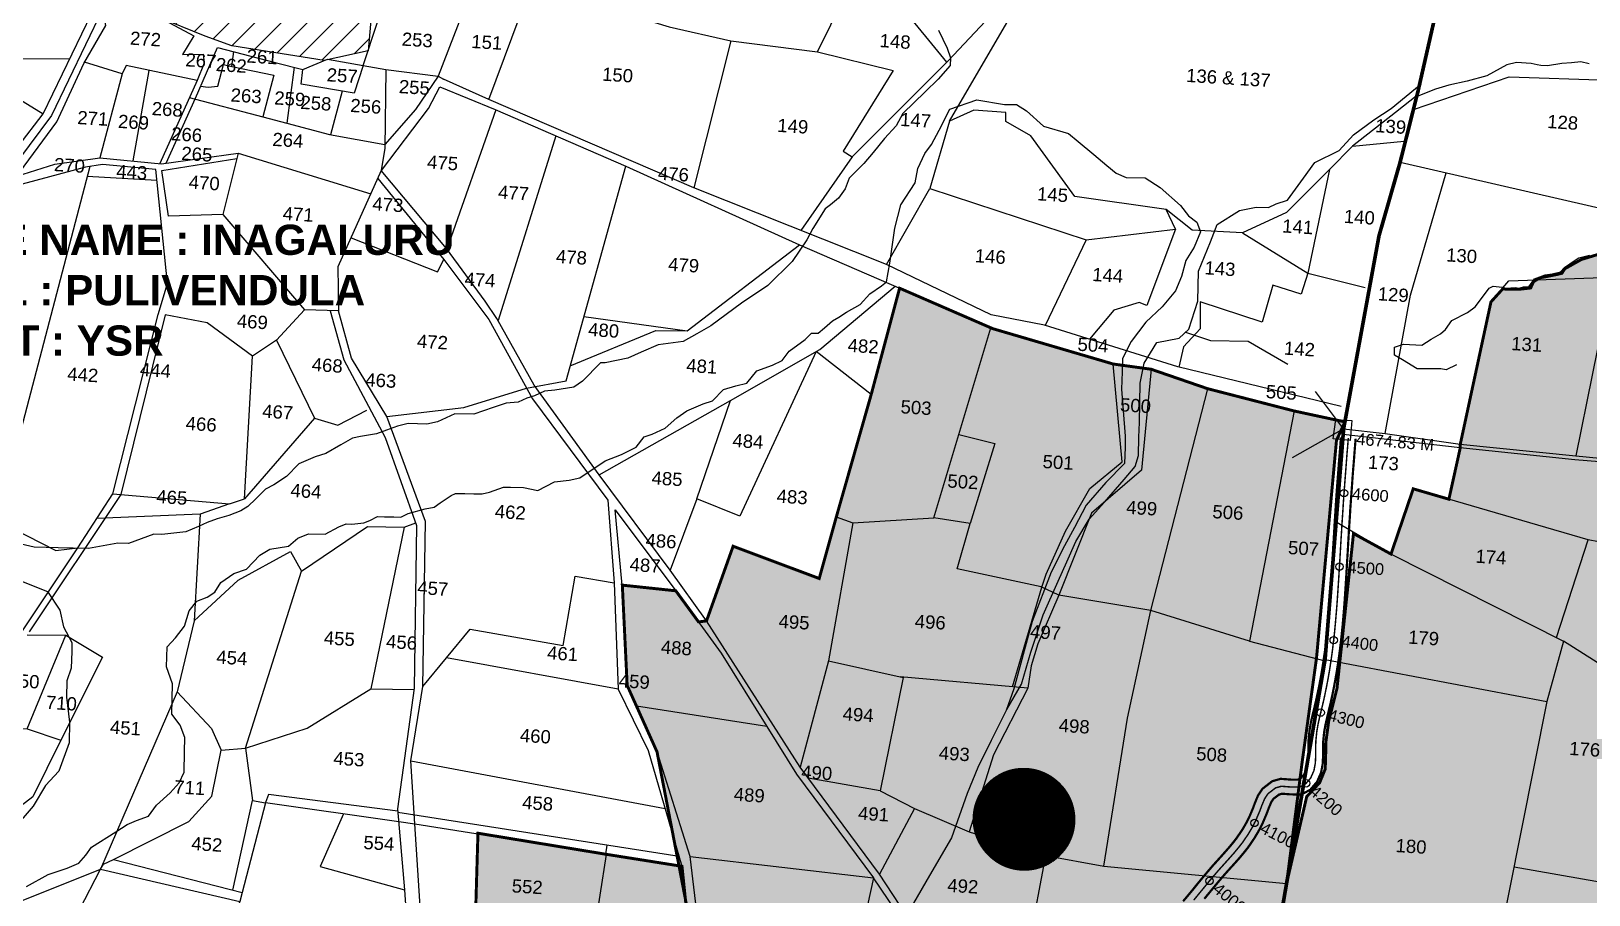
# Model space of a CAD drawing. Header units: inches. Extents: x 201618 to 222325, y 1599056 to 1612709.
# Drawn here: x 205704 to 207819, y 1607812 to 1608984 of the extents above; entities that cross this region are included whole.
import ezdxf
from ezdxf.enums import TextEntityAlignment as Align

# ---------------------------------------------------------------- set-up
doc = ezdxf.new("R2010")
doc.units = ezdxf.units.IN
doc.header["$LTSCALE"] = 15
doc.header["$MEASUREMENT"] = 0
doc.header["$PDMODE"] = 32
doc.header["$PDSIZE"] = 10
doc.linetypes.add('ACAD_ISO02W100', pattern=[15, 12, -3])
doc.linetypes.add('HIDDEN2', pattern=[0.1875, 0.125, -0.0625])
for name, color, linetype in [('CANAL1', 7, 'Continuous'), ('CHANAGE', 1, 'Continuous'), ('PLOT', 7, 'Continuous'), ('PLOTS', 7, 'Continuous'), ('PLOTS NO', 7, 'Continuous'), ('ROAD', 1, 'Continuous'), ('STREAM', 4, 'Continuous'), ('STREAMS', 4, 'Continuous'), ('TEXT', 1, 'Continuous'), ('text2', 7, 'Continuous'), ('VILLAGE BOUNDARY STONES', 1, 'Continuous'), ('VILLAGE BOUNDAY', 5, 'Continuous'), ('VILLAGE BOUNDRY', 5, 'Continuous'), ('WUA-12', 3, 'Continuous')]:
    doc.layers.add(name, color=color, linetype=linetype)
doc.styles.get("Standard").update_dxf_attribs({"font": 'arial.ttf'})
pattern_1 = [(45, (0, 0), (-0.088388347648, 0.088388347648), [])]

msp = doc.modelspace()

# ---------------------------------------------------------------- hatches: boundary and pattern name
at = {"layer": 'PLOTS NO', "true_color": 0x105689}
h = msp.add_hatch(color=146, dxfattribs=at)
h.dxf.hatch_style = 1
h.paths.add_polyline_path([(207298.5, 1607182.2), (207301, 1607196.7), (207309.4, 1607244.2), (207338.8, 1607419.1), (207359.9, 1607542.5), (207381.7, 1607670.4), (207389.1, 1607713.4), (207408.8, 1607827.8), (207436.1, 1607945.6), (207453.6, 1607964.4), (207461.2, 1607982.9), (207461.7, 1607997.8), (207462.3, 1608021.1), (207465.9, 1608047.8), (207477.2, 1608092.5), (207499.6, 1608302.5), (207550.5, 1608274.7), (207580.7, 1608363.2), (207629.1, 1608349.1), (207644.5, 1608418.7), (207644.6, 1608423.9), (207686.2, 1608616.8), (207702.1, 1608634.3), (207725.9, 1608634.1), (207740.1, 1608635.7), (207744.1, 1608644.4), (207752.8, 1608649.5), (207773.9, 1608653.6), (207782.6, 1608655.7), (207786.3, 1608661.7), (207808.8, 1608674.3), (207838.3, 1608683.3), (207844.2, 1608693.8), (207847.8, 1608714.6), (207851.3, 1608740.3), (207858.1, 1608759.2), (207875.1, 1608772.6), (207883.1, 1608791.9), (207893.3, 1608807.5), (207900.4, 1608809.8), (207914.3, 1608810), (207923.2, 1608809.9), (207944, 1608808.7), (207958.6, 1608812.2), (207968, 1608812.2), (207987.3, 1608809.3), (207997.3, 1608807.6), (208007.6, 1608809), (208019.5, 1608813.9), (208031.8, 1608820.7), (208042, 1608820.4), (208057.1, 1608820.4), (208069.2, 1608821.3), (208093.7, 1608832.5), (208108.1, 1608832.5), (208121.9, 1608830.6), (208147.4, 1608833.5), (208173.7, 1608835.4), (208207.1, 1608836.1), (208234.9, 1608844), (208250.3, 1608840.5), (208270.5, 1608840.8), (208284.8, 1608843.6), (208310.2, 1608855.8), (208338.8, 1608871.7), (208365.3, 1608862.8), (208443.3, 1608928.6), (208550.8, 1609003.3), (208654.1, 1609029.5), (208852, 1608972.2), (208924, 1608972.5), (209018.8, 1608843.9), (209071.6, 1608732.1), (209058.2, 1608649.3), (209035.3, 1608653.8), (209025.3, 1608647.8), (208999.5, 1608655.4), (208968, 1608650), (208934.3, 1608636.3), (208905.7, 1608620.7), (208883.9, 1608610.3), (208878.5, 1608601.2), (208874.1, 1608597), (208857.9, 1608594.1), (208847.7, 1608591.9), (208817.1, 1608566), (208781.5, 1608554), (208737.4, 1608520.9), (208732.3, 1608513), (208723.3, 1608498.3), (208718.3, 1608488), (208712.4, 1608480.9), (208704.5, 1608477.9), (208686.6, 1608478.2), (208678.8, 1608477.1), (208661.4, 1608469.9), (208651.6, 1608460.8), (208646.9, 1608450.7), (208644.4, 1608440.6), (208637.7, 1608429.7), (208634.2, 1608423.6), (208632.2, 1608414.2), (208631.2, 1608396.2), (208709.3, 1608390.2), (208628.4, 1607995.2), (208576.4, 1607981.7), (208548.5, 1607981.7), (208456, 1607954.9), (208284.1, 1607963.1), (208235.5, 1607959.5), (208099.5, 1607854.6), (208036.5, 1607767.2), (208006.8, 1607752.6), (207858.1, 1607792.1), (207768.7, 1607764.7), (207676.1, 1607642.5), (207648.7, 1607570.7), (207668.2, 1607499.2), (207643.9, 1607452.7), (207593.5, 1607434.1), (207546.8, 1607356.3), (207500.1, 1607274.2), (207516.2, 1607265.9), (207492.2, 1607229.9), (207429.4, 1607210.8)])
at = {"layer": 'PLOTS NO', "true_color": 0xafd9aa}
h = msp.add_hatch(dxfattribs=at)
h.set_pattern_fill('ANSI31', color=9)
h.set_pattern_definition(pattern_1)
h.paths.add_polyline_path([(206772.6, 1607040.4), (206707.5, 1607240), (206656.7, 1607433.3), (206639.9, 1607543.8), (206628.1, 1607622.4), (206554.1, 1608006.3), (206526.3, 1608068.2), (206513.6, 1608096.4), (206507, 1608232.5), (206579.6, 1608224.8), (206610.5, 1608182.6), (206621.3, 1608184), (206657.4, 1608285.3), (206774.3, 1608241.5), (206797.5, 1608325), (206844.9, 1608491.3), (206883.4, 1608635.4), (207009.9, 1608580.5), (207173.5, 1608532.5), (207225, 1608525.4), (207301.4, 1608499.1), (207419.1, 1608468.8), (207487.9, 1608454), (207476.5, 1608429), (207449.4, 1608133.8), (207429.9, 1607992.5), (207408.8, 1607827.8), (207389.1, 1607713.4), (207381.7, 1607670.4), (207359.9, 1607542.5), (207338.8, 1607419.1), (207309, 1607243.8), (207297.9, 1607178.4), (207296.8, 1607161.9), (207191.2, 1607131.4), (207090.3, 1607121.1), (207045, 1607111.8), (206968.6, 1607090.3), (206853.2, 1607092.9)])
at = {"layer": 'PLOTS NO', "true_color": 0xf7abae}
h = msp.add_hatch(dxfattribs=at)
h.set_pattern_fill('ANSI31', color=241)
h.set_pattern_definition(pattern_1)
h.paths.add_polyline_path([(206097.3, 1606804.2), (206102.5, 1606906.8), (206127, 1607081), (206156.3, 1607259.8), (206197.4, 1607434.9), (206230.2, 1607610.9), (206230.4, 1607692.3), (206295.1, 1607680.5), (206307.5, 1607776.1), (206311, 1607895.9), (206485.7, 1607867.2), (206588, 1607851), (206610, 1607638.8), (206645.6, 1607428.2), (206671.5, 1607323.5), (206703.4, 1607211.9), (206768.1, 1607024.4), (206664.3, 1606993.7), (206598.9, 1606945.3), (206555.4, 1606930.7), (206500.1, 1606862.3), (206444.7, 1606793.9), (206398.6, 1606768.6), (206339.7, 1606773.9), (206251.9, 1606798.4), (206207.7, 1606830.4), (206163.2, 1606839.6), (206129.8, 1606837.9)])
at = {"layer": 'ROAD'}
h = msp.add_hatch(dxfattribs=at)
h.set_pattern_fill('ANSI31', color=30, scale=200, angle=0.056305)
h.paths.add_polyline_path([(205912.1, 1609114.6), (206005.8, 1609170), (206121.4, 1609165.5), (206171.5, 1609132.2), (206161.8, 1609072.2), (206167.5, 1609019.6), (206161.9, 1608957.4), (206102.1, 1608944.3), (205977, 1608964.1), (205940.9, 1608977.2), (205876, 1609003.8)])
at = {"layer": 'text2'}
h = msp.add_hatch(dxfattribs=at)
h.set_pattern_fill('ANSI31', color=5)
h.set_pattern_definition([(45, (16188.83242, -4763.84868), (-0.088388347648, 0.088388347648), [])])
edge = h.paths.add_edge_path()
edge.add_arc((207052.3, 1607914.8), 69.1, 0, 360)
h.paths.add_polyline_path([(206973.6, 1607883.7), (207130.9, 1607883.7), (207130.9, 1607945.8), (206973.6, 1607945.8)], flags=9)

# ---------------------------------------------------------------- linework, layer by layer
at = {"layer": 'CANAL1', "color": 200, "linetype": 'ByBlock', "ltscale": 40, "const_width": 3}
for points in [[(207268.3, 1607803.6), (207275, 1607811.5), (207281.7, 1607819.6), (207288.3, 1607827.8), (207295.1, 1607836), (207301.9, 1607844.1), (207308.5, 1607851.8), (207316.1, 1607860.2), (207323.1, 1607868), (207330, 1607875.8), (207336.5, 1607883.6), (207340.6, 1607888.9), (207348.2, 1607899.9), (207353.2, 1607908.4), (207357.8, 1607917.2), (207363.4, 1607930.4), (207365.5, 1607936.3), (207370, 1607947.2), (207376, 1607956.2), (207389.2, 1607966.4), (207400.6, 1607969.7), (207415.3, 1607968.6), (207424.1, 1607968.5), (207428.2, 1607970.8), (207433, 1607976.3), (207436.3, 1607983.8), (207437.9, 1607992.3), (207438.3, 1608002.1), (207438.3, 1608012.8), (207438.4, 1608020.9), (207439.9, 1608035.5), (207441.8, 1608046.5), (207444.2, 1608057), (207447.8, 1608071.8), (207449.1, 1608077.5), (207451.3, 1608087.6), (207453.4, 1608097.8), (207455.3, 1608108), (207457.1, 1608118.3), (207458.7, 1608128.6), (207460.2, 1608138.9), (207461, 1608144.5), (207462.8, 1608159.6), (207463.9, 1608170), (207464.9, 1608180.4), (207465.9, 1608190.8), (207466.7, 1608201.3), (207467.5, 1608211.7), (207468.3, 1608222.2), (207468.9, 1608232.7), (207469.6, 1608243.5), (207470.3, 1608253.7), (207470.9, 1608264.2), (207471.5, 1608274.8), (207472.1, 1608285.3), (207472.8, 1608295.8), (207473.4, 1608306.4), (207474, 1608316.9), (207474.7, 1608327.4), (207475.4, 1608338), (207475.7, 1608343.3), (207476.8, 1608359.1), (207477.6, 1608369.6), (207478.4, 1608380.2), (207479.2, 1608390.7), (207480, 1608401.2), (207480.9, 1608411.7), (207481.7, 1608422.3), (207482.5, 1608432.8)], [(207297.1, 1607806.9), (207303.8, 1607815.1), (207310.5, 1607823.2), (207317.2, 1607831.2), (207323.5, 1607838.6), (207330.9, 1607846.9), (207338, 1607854.7), (207345.2, 1607862.8), (207352.1, 1607871.1), (207356.8, 1607877.1), (207365, 1607889.1), (207370.7, 1607898.7), (207375.9, 1607908.7), (207382, 1607923.1), (207384.2, 1607929.1), (207387.8, 1607937.8), (207390.8, 1607942.5), (207398.4, 1607948.3), (207402.6, 1607949.5), (207414.5, 1607948.6), (207429.1, 1607948.5), (207440.9, 1607954.9), (207450, 1607965.5), (207455.5, 1607977.9), (207457.8, 1607990), (207458.3, 1608001.7), (207458.3, 1608012.7), (207458.4, 1608019.8), (207459.7, 1608032.7), (207461.4, 1608042.5), (207463.7, 1608052.5), (207467.2, 1608067.2), (207468.6, 1608073), (207470.9, 1608083.5), (207473, 1608094), (207475, 1608104.5), (207476.8, 1608115), (207478.5, 1608125.6), (207480, 1608136.2), (207480.8, 1608142), (207482.7, 1608157.3), (207483.8, 1608167.9), (207484.9, 1608178.5), (207485.8, 1608189.1), (207486.7, 1608199.7), (207487.5, 1608210.3), (207488.2, 1608220.8), (207488.9, 1608231.4), (207489.6, 1608242.2), (207490.2, 1608252.5), (207490.8, 1608263), (207491.5, 1608273.6), (207492.1, 1608284.1), (207492.7, 1608294.6), (207493.3, 1608305.1), (207494, 1608315.7), (207494.7, 1608326.2), (207495.3, 1608336.7), (207495.7, 1608342), (207496.8, 1608357.7), (207497.6, 1608368.1), (207498.3, 1608378.6), (207499.1, 1608389.1), (207500, 1608399.7), (207500.8, 1608410.2), (207501.6, 1608420.7), (207502.5, 1608431.2)]]:
    msp.add_lwpolyline(points, dxfattribs=at)
at = {"layer": 'CANAL1', "color": 1, "linetype": 'HIDDEN2', "ltscale": 40, "const_width": 2}
msp.add_lwpolyline([(207282.7, 1607805.1), (207289.4, 1607813.3), (207296.1, 1607821.4), (207302.8, 1607829.6), (207309.6, 1607837.7), (207316, 1607845.2), (207323.5, 1607853.5), (207330.6, 1607861.4), (207337.6, 1607869.3), (207344.3, 1607877.4), (207348.7, 1607883), (207356.6, 1607894.5), (207362, 1607903.5), (207366.8, 1607913), (207372.7, 1607926.8), (207374.8, 1607932.7), (207378.9, 1607942.5), (207383.4, 1607949.4), (207393.8, 1607957.4), (207401.6, 1607959.6), (207414.9, 1607958.6), (207426.6, 1607958.5), (207434.6, 1607962.9), (207441.5, 1607970.9), (207445.9, 1607980.9), (207447.8, 1607991.2), (207448.3, 1608001.9), (207448.3, 1608012.8), (207448.4, 1608020.3), (207449.8, 1608034.1), (207451.6, 1608044.5), (207453.9, 1608054.8), (207457.5, 1608069.5), (207458.9, 1608075.3), (207461.1, 1608085.5), (207463.2, 1608095.9), (207465.2, 1608106.3), (207467, 1608116.7), (207468.6, 1608127.1), (207470.1, 1608137.5), (207470.9, 1608143.2), (207472.7, 1608158.5), (207473.9, 1608169), (207474.9, 1608179.5), (207475.8, 1608190), (207476.7, 1608200.5), (207477.5, 1608211), (207478.2, 1608221.5), (207478.9, 1608232.1), (207479.6, 1608242.8), (207480.2, 1608253.1), (207480.9, 1608263.6), (207481.5, 1608274.2), (207482.1, 1608284.7), (207482.7, 1608295.2), (207483.4, 1608305.8), (207484, 1608316.3), (207484.7, 1608326.8), (207485.4, 1608337.3), (207485.7, 1608342.7), (207486.8, 1608358.4), (207487.6, 1608368.9), (207488.4, 1608379.4), (207489.2, 1608389.9), (207490, 1608400.4), (207490.8, 1608411), (207491.7, 1608421.5), (207492.5, 1608432)], dxfattribs=at)
at = {"layer": 'CHANAGE'}
for p in [(207486.7, 1608357.4), (207480.5, 1608257.6), (207472.7, 1608157.9), (207455.1, 1608059.5), (207435.2, 1607963.6), (207365.2, 1607909.8), (207304, 1607831.1)]:
    msp.add_point(p, dxfattribs=at)
at = {"layer": 'PLOT'}
for points in [[(206096.3, 1609274.2), (206119.3, 1609296.3), (206148.6, 1609226.7), (206339.5, 1609173.4), (206298.7, 1609031.2), (206257.2, 1608923), (206264.4, 1608919.1)], [(205676.1, 1608775.3), (205739.2, 1608861.3), (205776.1, 1608940.4), (205805.9, 1608991.7), (205800.1, 1609019.5), (205781.2, 1609025.5), (205732.8, 1609043.1), (205711, 1609060), (205677.3, 1609090.1), (205630.9, 1609113.3), (205440.1, 1609178.4), (205372.5, 1609201.5), (205360.3, 1609206), (205216.5, 1609217.8), (205177.7, 1609242.3)], [(204948.6, 1608445.5), (204970.4, 1608476.3), (205027, 1608524.5), (205134.5, 1608605.6), (205253.2, 1608643.6), (205335.3, 1608649), (205464.9, 1608682), (205652.5, 1608783.3), (205720.7, 1608872.2), (205786.6, 1609007.8), (205707.3, 1609042), (205667.4, 1609079.8), (205594.4, 1609114.7), (205361.8, 1609196.8), (205342.4, 1609197.1), (205213.3, 1609211.8), (205169.9, 1609230)], [(206155.4, 1608937.7), (206174.5, 1608996.2), (206183.5, 1609013.6), (206183.6, 1609040.2), (206167.8, 1609043.3), (206173.9, 1609074.4), (206186.1, 1609074.1), (206186.6, 1609097.3), (206171, 1609109.5), (206171.3, 1609123.9), (206171.7, 1609140.5), (206136.6, 1609167.4), (206077.3, 1609173.8), (206054.6, 1609192.3)], [(206947.5, 1608942.2), (206884, 1609019.2), (206852, 1609049.9), (206700.8, 1609092.1), (206630.9, 1609100.3), (206339.5, 1609173.4)], [(206951, 1608862.1), (207079.8, 1609082.7), (207263.9, 1609046.8), (207273.7, 1609083.4), (207336, 1609081), (207344, 1609092.6), (207407.8, 1609090.1), (207572.8, 1609053.2), (207633.4, 1609110.7)], [(206818.9, 1608813.8), (206949.3, 1608944.1), (207079.8, 1609082.7)], [(206325.8, 1608891.6), (206378.2, 1609032.6), (206297.8, 1609028.7)], [(206378.2, 1609032.6), (206463.1, 1609022.4), (206570.6, 1608989.8), (206654.5, 1608970.9), (206604.1, 1608771.5), (206325.8, 1608891.6)], [(206771.8, 1608955.9), (206808, 1609030), (206877.8, 1609005.3), (206884, 1609019.2)], [(207580.9, 1608877.7), (207710.8, 1608922), (207981.7, 1608913), (208019.8, 1608925.8), (208086.7, 1608913.6), (208154.4, 1608901.2), (208243.5, 1608861.5), (208310.2, 1608855.8), (208338.8, 1608871.7), (208365.3, 1608862.8), (208450.6, 1608930.5), (208550.8, 1609003.3), (208654.1, 1609029.5), (208852, 1608972.2), (208924, 1608972.5), (208926.2, 1608985.4), (208961.8, 1609028.8), (209069.2, 1609004.6), (209182.5, 1608903.3), (209253.5, 1608796.6), (209235.9, 1608751.1), (209212, 1608560)], [(205804.2, 1609003), (205878.7, 1609002.5), (205925.2, 1608977.6), (205910.1, 1608952.7), (205938, 1608952.8), (205939.2, 1608940.9), (205929.7, 1608917.3), (205833.4, 1608937.5), (205828.2, 1608926.3), (205777, 1608941.9)], [(205887.9, 1608805.2), (205927.4, 1608893.4), (205957.6, 1608962.1), (206035.7, 1608941.8), (206073.4, 1608932), (206106.9, 1608946.3), (206155.4, 1608937.7), (206185.9, 1608932.2), (206184.6, 1608825.2), (206179.7, 1608794.9)], [(206654.5, 1608970.9), (206771.8, 1608955.9), (206874.5, 1608930.9), (206806.6, 1608821.4), (206818.9, 1608813.8), (206749.4, 1608713.9)], [(205555.2, 1608947), (205756.9, 1608946.8)], [(205612.3, 1608946.9), (205610.9, 1608899.1), (205693.6, 1608888.7), (205720.7, 1608872.2)], [(205934.4, 1608909.4), (205944.9, 1608908.1), (205958.1, 1608909.6), (205965.5, 1608939), (205976.8, 1608936.2), (205979.4, 1608956.4)], [(205828.2, 1608926.3), (205797.5, 1608812.2)], [(205864.3, 1608931), (205842.5, 1608808)], [(205929.7, 1608917.3), (205879.1, 1608804.5)], [(205976.8, 1608936.2), (206033.8, 1608924.4), (206018.9, 1608867.7)], [(206061.6, 1608935.1), (206051.4, 1608859.1)], [(206155.4, 1608937.7), (206142.9, 1608899.9), (206070.8, 1608912.1), (206073.4, 1608932)], [(206257.2, 1608923), (206226.2, 1608877.8), (206184.7, 1608830.3)], [(206185.9, 1608932.2), (206257.2, 1608923)], [(207482.7, 1608475), (207261.2, 1608528.7), (207079.9, 1608585.1), (207007.7, 1608599.4), (206865.8, 1608667.7), (206604.1, 1608771.5), (206325.8, 1608891.6), (206264.4, 1608919.1)], [(206126.6, 1608902.6), (206110.9, 1608843.4)], [(206179.9, 1608795.3), (206243.9, 1608879.3), (206259.2, 1608908.4), (206334.2, 1608878), (206511.6, 1608801.2), (206747.5, 1608694.3), (207009.9, 1608580.5), (207173.5, 1608532.5), (207225, 1608525.4), (207301.4, 1608499.1), (207419.1, 1608468.8), (207487.9, 1608454)], [(207587, 1608897.9), (207556.5, 1608873.8), (207498.1, 1608828.1), (207568.4, 1608834.9)], [(205919.2, 1608894), (206018.9, 1608867.7), (206051.4, 1608859.1), (206109.6, 1608843.8), (206184.7, 1608830.3)], [(206335.3, 1608877.4), (206268.7, 1608688.5)], [(207258, 1608715.5), (207245.3, 1608742.4), (207121.3, 1608760), (207061.4, 1608842.2), (207027.4, 1608861.7), (207027.7, 1608874), (206984.3, 1608876.9), (206951, 1608862.1), (206924.5, 1608770.5)], [(206416.8, 1608842.2), (206338.4, 1608591.7)], [(205685, 1608787.4), (205736.4, 1608803.6), (205797.5, 1608812.2), (205881.5, 1608804.3), (205985.5, 1608818.4), (205964.8, 1608735.2), (205890.7, 1608733.1), (205881.8, 1608795.3), (205983.8, 1608811.4)], [(205985.5, 1608818.4), (206165.6, 1608763.6)], [(207498.1, 1608828.1), (207467.2, 1608796.3), (207408.5, 1608738), (207348.8, 1608710.3), (207280.8, 1608714), (207245.3, 1608742.4)], [(205658, 1608320.1), (205738.2, 1608279.6), (205767.7, 1608282.9), (205815.5, 1608356.4), (205876.8, 1608599.8), (205889.4, 1608641.6), (205873.9, 1608796.4), (205801.5, 1608803.2), (205778.4, 1608799.8), (205692.4, 1608776.7)], [(205784, 1608800.6), (205658, 1608320.1)], [(206179.7, 1608794.9), (206121, 1608664.2), (206121.9, 1608604.6)], [(207310.7, 1607254), (207237.8, 1607336), (207144.2, 1607441.7), (207041.2, 1607588.9), (206990.6, 1607656.6), (206901.8, 1607770.6), (206856.2, 1607840.4), (206748.4, 1607985.5), (206621.3, 1608184), (206572.1, 1608252.8), (206475.4, 1608382.2), (206387.5, 1608504), (206336.8, 1608594.5), (206321, 1608617.8), (206268.1, 1608689.3), (206179.7, 1608794.9)], [(206377.1, 1608499.7), (206430.6, 1608509.5), (206511.6, 1608801.2)], [(207467.2, 1608796.3), (207437.7, 1608655.8)], [(207542.8, 1608438.2), (207577.1, 1608626.1), (207625.2, 1608792.1)], [(207562.9, 1608806.4), (207868, 1608736.5), (207801.3, 1608408.1)], [(205780.5, 1608787.2), (205875.3, 1608781.9)], [(206174.9, 1608784.2), (206264.5, 1608674.3), (206325.9, 1608592.9), (206385, 1608485.2), (206487.5, 1608347.9), (206495.9, 1608235.6)], [(206865.8, 1608667.7), (206924.5, 1608770.5), (207136.7, 1608701.2), (207080.8, 1608584.8)], [(205964.8, 1608735.2), (206075.7, 1608605.9), (206037.7, 1608564.9), (206005.1, 1608543.2), (205943.6, 1608588.3), (205886.2, 1608599.3), (205826.1, 1608355.6), (205701.8, 1608169.1)], [(207136.7, 1608701.2), (207258, 1608715.5), (207218.9, 1608612), (207208.7, 1608615.9), (207174.1, 1608605.4), (207141, 1608566.1)], [(207348.8, 1608710.3), (207437.7, 1608655.8), (207515.3, 1608636.4)], [(206138.8, 1608703.8), (206256.2, 1608657.7), (206264.5, 1608674.3)], [(206454.9, 1608597.1), (206594.9, 1608577.6), (206747.5, 1608694.3)], [(207437.7, 1608655.8), (207428.6, 1608627.3), (207390.2, 1608639.5), (207375.6, 1608589.3), (207291.4, 1608616.8), (207291.6, 1608580.2), (207269, 1608556), (207262.3, 1608528.4)], [(207644.6, 1608423.9), (207686.2, 1608616.8), (207710.3, 1608645.5), (207850.5, 1608650.3)], [(206475.6, 1608382), (206653.9, 1608483), (206775.3, 1608552.4), (206877.5, 1608638.1)], [(206883.4, 1608635.4), (206844.9, 1608491.3), (206770.2, 1608549.4)], [(206095.4, 1606767.2), (206102.5, 1606906.8), (206127, 1607081), (206156.3, 1607259.8), (206197.4, 1607434.9), (206230.2, 1607610.9), (206230.4, 1607694.9), (206234.2, 1607769), (206225.4, 1607908.5), (206220, 1607993.9), (206236.2, 1608094.9), (206239.8, 1608318.9), (206187.4, 1608461.5), (206139.4, 1608540.5), (206121.9, 1608604.6), (206075.7, 1608605.9)], [(206110.4, 1608604.9), (206129.1, 1608538.3), (206184.9, 1608432.9), (206227.8, 1608313.4), (206224.3, 1608092.6), (206202, 1607929.1), (206211.1, 1607819), (206218.7, 1607712.2), (206218.7, 1607610.7), (206210, 1607553), (206184.1, 1607432.2), (206160.8, 1607328), (206146.1, 1607262.9), (206122.2, 1607141.7), (206100.8, 1607017.7), (206088.5, 1606918.1), (206076.6, 1606749.9)], [(206797.5, 1608325), (206819.7, 1608317.1), (206929.8, 1608324), (207007.2, 1608581.7)], [(206037.7, 1608564.9), (206089.3, 1608459.1), (206120.7, 1608449.6), (206160.2, 1608469.9)], [(206436.3, 1608530), (206552.5, 1608577.8), (206594.9, 1608577.6)], [(206089.3, 1608459.1), (205994.3, 1608349.8), (206005.1, 1608543.2)], [(206770.2, 1608549.4), (206666.3, 1608325.9), (206608.1, 1608349.8), (206653.9, 1608483)], [(207225, 1608525.4), (207211.7, 1608388.4), (207144.1, 1608330.3), (207099.7, 1608218.9), (207071, 1608152.8), (207062.2, 1608122.8), (207057.3, 1608092.6), (206884.3, 1608108.3)], [(207036.6, 1608094.5), (207076.7, 1608229.6), (207082.3, 1608247.6), (207108.6, 1608305.8), (207141.8, 1608363.8), (207185.4, 1608400), (207173.5, 1608532.5)], [(206187.4, 1608461.5), (206292, 1608473.7), (206377.1, 1608499.7)], [(207224.4, 1608198.2), (207301.8, 1608499)], [(206621.3, 1608184), (206657.4, 1608285.3), (206774.3, 1608241.5), (206797.5, 1608325), (206844.9, 1608491.3)], [(207419.1, 1608468.8), (207358.5, 1608156.4), (207460.7, 1608129.9)], [(206963.7, 1608436.8), (207012.5, 1608424.5), (206979.4, 1608316.3)], [(208317.1, 1608199.5), (208369.5, 1608400.9), (208291.3, 1608402.8), (208023.2, 1608384.5), (207800.1, 1608402.3), (207644.5, 1608418.7), (207485.6, 1608437.1)], [(207486.2, 1608444.7), (207542.8, 1608438.2), (207644.6, 1608423.9), (207801.3, 1608408.1), (207899.1, 1608398.5), (208024.8, 1608393.9), (208000.6, 1608258.7), (207818.2, 1608294.2)], [(207644.5, 1608418.7), (207629.1, 1608349.1)], [(205815.5, 1608356.4), (205973.7, 1608342.6), (205994.3, 1608349.8)], [(206608.1, 1608349.8), (206572.1, 1608252.8)], [(207775.1, 1608161.3), (207818.2, 1608294.2), (207580.7, 1608363.2), (207550.5, 1608274.7)], [(205973.7, 1608342.6), (205933.9, 1608328.7), (205793.7, 1608323)], [(205933.9, 1608328.7), (205925.9, 1608183.9), (205985.7, 1608239.1), (206056.4, 1608278.2), (206071.3, 1608251.3), (206161.2, 1608312), (206211, 1608311.3), (206226.5, 1608316.9)], [(206507, 1608232.5), (206497.1, 1608334.9), (206579.6, 1608224.8)], [(206211, 1608311.3), (206165.6, 1608091.6)], [(206819.7, 1608317.1), (206786.8, 1608129.9), (206748.4, 1607985.5)], [(207358.5, 1608156.4), (207224.4, 1608198.2), (207099.7, 1608218.9), (207075.7, 1608230.1), (206961.4, 1608254.6), (206979.4, 1608316.3), (206929.8, 1608324)], [(207476.1, 1608318.6), (207550.5, 1608274.7), (207784.6, 1608156.5), (207762.1, 1608074.5)], [(205303.4, 1607573), (205394.8, 1607706.7), (205443.2, 1607773.7), (205509.8, 1607895.4), (205605, 1608040.8), (205696.3, 1608176), (205767.7, 1608282.9)], [(205995.6, 1608011.2), (206071.3, 1608251.3)], [(206236.2, 1608094.9), (206300.6, 1608172.9), (206426.9, 1608150.6), (206442.9, 1608244.8), (206495.9, 1608235.6), (206501.4, 1608091.5), (206542, 1608008.3), (206588, 1607851)], [(208000.6, 1608258.7), (208007.7, 1608252.6), (207956.9, 1608044.1), (207884.9, 1608093), (207784.6, 1608156.5)], [(206599.1, 1607864.2), (206554.1, 1608006.3), (206513.6, 1608096.4), (206507, 1608232.5), (206579.6, 1608224.8), (206641.4, 1608140.3), (206703.3, 1608040.7), (206526.3, 1608068.2)], [(207160.8, 1607851.3), (207192.7, 1608051.9), (207224.4, 1608198.2)], [(205925.9, 1608183.9), (205902.5, 1608087.8), (205949.1, 1608038), (205962.3, 1608008.8)], [(205699, 1608165), (205751.4, 1608164.6), (205801.5, 1608134.9), (205744.7, 1608022.3), (205706.7, 1607945.1), (205575.4, 1607844.6), (205539.4, 1607741.1)], [(205698.9, 1608037.7), (205751.4, 1608164.6)], [(206501.4, 1608091.5), (206268.4, 1608133.9)], [(206786.8, 1608129.9), (206888.2, 1608107.4), (206856.9, 1607953.3), (206759.3, 1607970.8)], [(207461, 1608131.4), (207762.1, 1608074.5), (207676.1, 1607642.5)], [(207057.3, 1608092.6), (207011, 1608002.3), (206977.8, 1607898)], [(207717.5, 1607850.5), (207836.2, 1607829.7), (207884.9, 1608093)], [(205902.5, 1608087.8), (205798.4, 1607847)], [(205995.6, 1608011.2), (206079, 1608038.6), (206165.6, 1608091.6), (206224.3, 1608090.7)], [(205635.2, 1608056.4), (205660.9, 1608038.8), (205698.9, 1608037.7), (205744.7, 1608022.3)], [(206703.3, 1608040.7), (206743.4, 1607976), (206847.9, 1607835.4)], [(205816.3, 1607860.4), (205918.4, 1607912), (205949.7, 1607946), (205962.3, 1608008.8), (205995.6, 1608011.2), (206005, 1607940.3)], [(206220, 1607993.9), (206565, 1607929.6)], [(206202.3, 1607925.6), (206026.6, 1607948.6), (206022.5, 1607937.4)], [(206856.9, 1607953.3), (206903.6, 1607929.5), (206977.8, 1607898), (207081.3, 1607865.6), (207160.8, 1607851.3), (207408.8, 1607827.8)], [(205978.2, 1607818.7), (206005, 1607940.3), (206022.5, 1607937.1), (205991.1, 1607815.4)], [(206022.5, 1607937.4), (206203.4, 1607911.8), (206225.4, 1607908.5), (206588, 1607851), (206611.8, 1607621.3), (206645.6, 1607428.2), (206671.5, 1607323.5), (206705.9, 1607203.1), (206774.1, 1607007.3)], [(206584.1, 1607864.3), (206202.4, 1607924.2)], [(206903.6, 1607929.5), (206856.2, 1607840.4)], [(206128.6, 1607922.4), (206096.7, 1607850.7), (206211.1, 1607819)], [(205798.4, 1607847), (205802.9, 1607853.7), (205816.3, 1607860.4), (205990.9, 1607815.4), (205987.6, 1607803.4)], [(206234.2, 1607769), (206307.5, 1607776.1), (206468.1, 1607756.6), (206485.7, 1607867.2)], [(206486, 1607879.7), (206484, 1607867.5)], [(206772.6, 1607040.4), (206707.5, 1607240), (206656.7, 1607433.3), (206639.6, 1607546), (206628.1, 1607622.4), (206599.1, 1607864.2), (206847.9, 1607835.4), (206781.5, 1607532.3), (206639.9, 1607543.8)], [(207081.3, 1607865.6), (207059.3, 1607748.2), (206901.8, 1607770.6)], [(205549.8, 1607747.6), (205798.4, 1607847)], [(205769.9, 1607792.1), (205798.4, 1607847), (205987.6, 1607803.4), (205973.3, 1607772.8)], [(206781.5, 1607532.3), (206951.7, 1607512.4), (206988.7, 1607646.9), (206909.3, 1607744.6), (206847.9, 1607835.4)]]:
    msp.add_lwpolyline(points, dxfattribs=at)
at = {"layer": 'PLOTS', "color": 30}
msp.add_lwpolyline([(205912.1, 1609114.6), (206005.8, 1609170), (206121.4, 1609165.5), (206171.5, 1609132.2), (206161.8, 1609072.2), (206167.5, 1609019.6), (206161.9, 1608957.4), (206102.1, 1608944.3), (205977, 1608964.1), (205940.9, 1608977.2), (205876, 1609003.8)], close=True, dxfattribs=at)
at = {"layer": 'ROAD', "linetype": 'ACAD_ISO02W100'}
msp.add_lwpolyline([(205801.3, 1609013.6), (205732.2, 1608869.7), (205671.4, 1608788.3), (205523.7, 1608704), (205461.9, 1608674.2), (205336, 1608645), (205252.7, 1608639.1), (205135.8, 1608600.3), (204973.2, 1608471.3), (204895.2, 1608414.1), (204728.6, 1608362.5), (204574.5, 1608325.9), (204551.3, 1608315.9)], dxfattribs=at)
at = {"layer": 'STREAM'}
for points in [[(207819.4, 1608939.9), (207808.1, 1608942.5), (207795.5, 1608941.4), (207782.2, 1608940.2), (207763, 1608937.1), (207753.9, 1608937.6), (207748.9, 1608938.6), (207740.7, 1608940.3), (207720.9, 1608941.6), (207707.8, 1608938.6), (207680.8, 1608923.7), (207654, 1608916.4), (207629, 1608911.1), (207610.9, 1608905.6), (207593.5, 1608898.7), (207585.2, 1608895)], [(207639.4, 1608531.4), (207625.3, 1608524.7), (207618, 1608525.8), (207585.9, 1608525.8), (207566, 1608538), (207555.4, 1608544.4), (207555.4, 1608555.6), (207567.3, 1608559.6), (207592.5, 1608558.3), (207605.2, 1608566.1), (207617.9, 1608573.5), (207624.6, 1608579.3), (207633.1, 1608591.5), (207654.2, 1608602.6), (207664.9, 1608610), (207678.6, 1608628.5), (207683.8, 1608635.5), (207689.3, 1608638.1), (207701.2, 1608636.7), (207706.4, 1608635.6), (207719.7, 1608636.3), (207724.1, 1608635.6), (207730.4, 1608637.1), (207737.8, 1608637.1), (207745.2, 1608648.2), (207760, 1608653.4), (207769.3, 1608654.9), (207780.7, 1608657.5), (207785.9, 1608663.4), (207800.3, 1608673.4), (207805.5, 1608676.7), (207820, 1608680)]]:
    msp.add_lwpolyline(points, dxfattribs=at)
at = {"layer": 'STREAMS'}
for points in [[(206936, 1608985.5), (206948.1, 1608961.3), (206952.3, 1608948.1), (206952.1, 1608937.4)], [(206952.1, 1608937.4), (206935.6, 1608919), (206918, 1608901.7), (206887.6, 1608872.3), (206878.8, 1608855.7), (206863.1, 1608838.6), (206847.6, 1608819.4), (206834.8, 1608804.4), (206814.8, 1608784.8), (206809.7, 1608770.1), (206800.4, 1608757.7), (206789.6, 1608748.4), (206782.4, 1608743.3), (206765.4, 1608716.6), (206757.5, 1608701.1), (206737.5, 1608671.5), (206704.7, 1608639), (206668.9, 1608615), (206627.2, 1608584.5), (206608.2, 1608573.3), (206589.5, 1608562.9), (206555.7, 1608558.5), (206532.6, 1608548.6), (206514.4, 1608540.6), (206483.8, 1608534.1), (206477.4, 1608534.2), (206453.1, 1608509.4), (206441.3, 1608500.9), (206415.2, 1608497), (206401.4, 1608495.6), (206387.8, 1608489.5), (206377.4, 1608486.4), (206365.4, 1608480.9), (206349.4, 1608479.2), (206331.7, 1608473.6), (206305.4, 1608464.5), (206279.6, 1608465.1), (206256.3, 1608454.3), (206241.7, 1608451.1), (206216.2, 1608451.7), (206201.8, 1608448), (206186.9, 1608442.6), (206173.2, 1608437.7), (206151.7, 1608434), (206140.9, 1608432), (206124.9, 1608422.8), (206104.3, 1608411.1), (206090.1, 1608406.8), (206067.7, 1608396.9), (206051.2, 1608379.8), (206034.1, 1608368.5), (206022.7, 1608362.7), (206009.3, 1608349.4), (205998.8, 1608339), (205988.9, 1608333.5), (205972.7, 1608327.1), (205956.8, 1608322.6), (205943.5, 1608317.6), (205931.6, 1608311.9), (205914.6, 1608304.9), (205882.1, 1608301.3), (205871, 1608301.5), (205836.6, 1608289.2), (205822.1, 1608289.5), (205782.4, 1608282.1), (205741.3, 1608283.1), (205708.5, 1608283.8), (205690.9, 1608288.2)], [(207028.8, 1608063.6), (207048.8, 1608098.1), (207061.4, 1608141.6), (207078.2, 1608192), (207098.5, 1608237.8), (207110.3, 1608264.1), (207122.5, 1608291.6), (207140.7, 1608321.8), (207161.4, 1608345.1), (207188.1, 1608375.9), (207203.3, 1608393.4), (207207.9, 1608408.6), (207208.4, 1608433.2), (207208.9, 1608453.2), (207210.1, 1608506.4), (207215.3, 1608533.5), (207232.4, 1608561.8), (207263, 1608567.5), (207276, 1608579.9), (207288.4, 1608617.8), (207289.3, 1608658.7), (207305.3, 1608698.4), (207314.7, 1608721.9), (207344.7, 1608740.7), (207367.4, 1608745.3), (207384.4, 1608744.9), (207394.4, 1608749.8), (207410, 1608755), (207431.9, 1608784.8), (207447.2, 1608805.8), (207480.3, 1608822.2), (207499.4, 1608843.5), (207527, 1608863.9), (207550.7, 1608879.1), (207591.3, 1608912.8)], [(205698.1, 1607823.8), (205727.7, 1607839.7), (205753.5, 1607848.3), (205769.1, 1607855.2), (205778.5, 1607865.9), (205786.5, 1607876.9), (205819.6, 1607897.6), (205834.7, 1607907.7), (205847.3, 1607913.1), (205863.6, 1607918.9), (205874.7, 1607933.8), (205893.2, 1607950.7), (205905.4, 1607964.4), (205912.2, 1607978.6), (205912.8, 1608006.2), (205913.3, 1608025.7), (205906.7, 1608042.7), (205895.6, 1608057.4), (205896.5, 1608098.4), (205888.3, 1608121.5), (205889, 1608148.6), (205900.4, 1608161), (205912.5, 1608177), (205918.9, 1608197.5), (205929.6, 1608210.6), (205943.2, 1608216), (205953.8, 1608223), (205961.8, 1608236), (205979.5, 1608248.4), (205996.8, 1608254.3), (206015.1, 1608273.2), (206028.5, 1608281.4), (206053.9, 1608285.3), (206066.7, 1608296.2), (206081, 1608302.1), (206103.4, 1608301.6), (206122.2, 1608311.6), (206132.3, 1608315.6), (206139.9, 1608315.4), (206156.1, 1608317.1), (206164.4, 1608320.3), (206174.8, 1608325.5), (206184, 1608325.3), (206196.7, 1608325.1), (206206.3, 1608324.8), (206216.5, 1608329.8), (206239.5, 1608336.2), (206251.4, 1608338.5), (206259.9, 1608344), (206274.5, 1608354), (206280.6, 1608357), (206293.3, 1608356.7), (206305.6, 1608356.4), (206316.6, 1608356.2), (206326.8, 1608358.6), (206345.9, 1608365.6), (206355.2, 1608365.4), (206372.8, 1608365), (206392.3, 1608361.1), (206414.8, 1608372.7), (206434.8, 1608374.8), (206449.5, 1608377.9), (206483.6, 1608401.1), (206506, 1608409.6), (206525.7, 1608419.6), (206536.7, 1608433.7), (206547.7, 1608437.2), (206565.3, 1608445.3), (206581, 1608459.6), (206594.6, 1608468.9), (206616.7, 1608478.4), (206629.5, 1608482.6), (206644.3, 1608497.8), (206661.1, 1608503.1), (206676, 1608506.7), (206689.6, 1608523.1), (206710.9, 1608531), (206723.9, 1608537.4), (206733.7, 1608549.9), (206755.1, 1608565.7), (206764, 1608574.6), (206772.7, 1608574.4), (206781.6, 1608581.8), (206792.2, 1608591), (206801, 1608596), (206811.5, 1608602.9), (206830, 1608613.2), (206843.1, 1608627.6), (206858.8, 1608638.4), (206865.7, 1608644.2), (206870.2, 1608669.4), (206876.9, 1608716.9), (206885.3, 1608748.6), (206904.6, 1608778.2), (206908.1, 1608797.6), (206917.5, 1608818.2), (206926.7, 1608830.4), (206937.3, 1608849.7), (206951.6, 1608878.3), (206988.4, 1608891.1), (207025.7, 1608884.8), (207041.9, 1608884.5), (207055.6, 1608876.2), (207078.6, 1608855.4), (207112.5, 1608845.5), (207125.8, 1608834.5), (207147.2, 1608816.6), (207164.8, 1608801.9), (207177.6, 1608791.7), (207191, 1608785.8), (207216.8, 1608785.2), (207237.2, 1608772.1), (207264.6, 1608747.6), (207275.8, 1608733.8), (207286.7, 1608724.8), (207291.9, 1608712.1), (207283.5, 1608691.2), (207272, 1608672.9), (207266, 1608651.2), (207258, 1608631.9), (207240, 1608609.9), (207217.7, 1608589.4), (207197.7, 1608562.9), (207185.8, 1608539.9), (207185.4, 1608522.1), (207184.8, 1608498.3), (207189.8, 1608434.7), (207189.4, 1608419.7), (207188.9, 1608397.6), (207163.3, 1608371.6), (207136.9, 1608340.9), (207120.7, 1608310.7), (207107.4, 1608285.7), (207089, 1608250.3), (207063.4, 1608183), (207038.5, 1608091.6), (207028.3, 1608062.3), (207007.7, 1608021.5), (206989.8, 1607985.2), (206975, 1607950), (206954, 1607889.6), (206924.2, 1607838.6), (206902.5, 1607801)], [(207271.7, 1608575.7), (207305.3, 1608564.5), (207356.4, 1608563.4), (207410.4, 1608532.1)], [(205687, 1608239.7), (205726.6, 1608224), (205743.6, 1608198.5), (205748.3, 1608176), (205759.8, 1608154.6), (205759.5, 1608142.4), (205759, 1608119.7), (205753.1, 1608102.6), (205752.6, 1608080.3), (205756.6, 1608046.7), (205756, 1608018.5), (205742, 1607980), (205723.9, 1607960.5), (205707.3, 1607932.5), (205690.9, 1607913.7)]]:
    msp.add_lwpolyline(points, dxfattribs=at)
at = {"layer": 'VILLAGE BOUNDARY STONES'}
msp.add_lwpolyline([(207475.5, 1608457.1), (207497.2, 1608456), (207495.1, 1608428.6), (207471.8, 1608430.8)], close=True, dxfattribs=at)
at = {"layer": 'VILLAGE BOUNDAY', "linetype": 'ACAD_ISO02W100', "ltscale": 0.2, "const_width": 5}
msp.add_lwpolyline([(207631, 1609095.4), (207587.2, 1608902.8), (207562.9, 1608806.4), (207534.2, 1608706.4), (207486.2, 1608444.7), (207461, 1608131.4), (207387.2, 1607702.6)], dxfattribs=at)
at = {"layer": 'VILLAGE BOUNDRY'}
for points in [[(207486.2, 1608444.7), (207447.9, 1608495.3)], [(207486.2, 1608444.7), (207416.5, 1608405.4)]]:
    msp.add_lwpolyline(points, dxfattribs=at)
at = {"layer": 'WUA-12', "color": 15, "const_width": 4}
for points in [[(207389.1, 1607713.4), (207408.8, 1607827.8), (207436.1, 1607945.6), (207453.6, 1607964.4), (207461.2, 1607982.9), (207461.7, 1607997.8), (207462.3, 1608021.1), (207465.9, 1608047.8), (207477.2, 1608092.5), (207499.6, 1608302.5), (207550.5, 1608274.7), (207580.7, 1608363.2), (207629.1, 1608349.1), (207644.5, 1608418.7), (207644.6, 1608423.9), (207686.2, 1608616.8), (207702.1, 1608634.3), (207725.9, 1608634.1), (207740.1, 1608635.7), (207744.1, 1608644.4), (207752.8, 1608649.5), (207773.9, 1608653.6), (207782.6, 1608655.7), (207786.3, 1608661.7), (207808.8, 1608674.3), (207838.3, 1608683.3)], [(206628.1, 1607622.4), (206554.1, 1608006.3), (206526.3, 1608068.2), (206513.6, 1608096.4), (206507, 1608232.5), (206579.6, 1608224.8), (206610.5, 1608182.6), (206621.3, 1608184), (206657.4, 1608285.3), (206774.3, 1608241.5), (206797.5, 1608325), (206844.9, 1608491.3), (206883.4, 1608635.4), (207009.9, 1608580.5), (207173.5, 1608532.5), (207225, 1608525.4), (207301.4, 1608499.1), (207419.1, 1608468.8), (207487.9, 1608454), (207476.5, 1608429), (207449.4, 1608133.8), (207429.9, 1607992.5), (207408.8, 1607827.8), (207389.1, 1607713.4)], [(206307.5, 1607776.1), (206311, 1607895.9), (206485.7, 1607867.2), (206588, 1607851), (206610, 1607638.8)]]:
    msp.add_lwpolyline(points, dxfattribs=at)
at = {"layer": 'WUA-12', "const_width": 3}
for points in [[(207389.1, 1607713.4), (207408.8, 1607827.8), (207436.1, 1607945.6), (207453.6, 1607964.4), (207461.2, 1607982.9), (207461.7, 1607997.8), (207462.3, 1608021.1), (207465.9, 1608047.8), (207477.2, 1608092.5), (207499.6, 1608302.5), (207550.5, 1608274.7), (207580.7, 1608363.2), (207629.1, 1608349.1), (207644.5, 1608418.7), (207644.6, 1608423.9), (207686.2, 1608616.8), (207702.1, 1608634.3), (207725.9, 1608634.1), (207740.1, 1608635.7), (207744.1, 1608644.4), (207752.8, 1608649.5), (207773.9, 1608653.6), (207782.6, 1608655.7), (207786.3, 1608661.7), (207808.8, 1608674.3), (207838.3, 1608683.3)], [(206628.1, 1607622.4), (206554.1, 1608006.3), (206526.3, 1608068.2), (206513.6, 1608096.4), (206507, 1608232.5), (206579.6, 1608224.8), (206610.5, 1608182.6), (206621.3, 1608184), (206657.4, 1608285.3), (206774.3, 1608241.5), (206797.5, 1608325), (206844.9, 1608491.3), (206883.4, 1608635.4), (207009.9, 1608580.5), (207173.5, 1608532.5), (207225, 1608525.4), (207301.4, 1608499.1), (207419.1, 1608468.8), (207487.9, 1608454), (207476.5, 1608429), (207449.4, 1608133.8), (207429.9, 1607992.5), (207408.8, 1607827.8), (207389.1, 1607713.4)], [(206307.5, 1607776.1), (206311, 1607895.9), (206485.7, 1607867.2), (206588, 1607851), (206610, 1607638.8)]]:
    msp.add_lwpolyline(points, dxfattribs=at)

# ---------------------------------------------------------------- texts
at = {"layer": 'CHANAGE'}
for s, rotation, p in [('4674.83 M', 355.4136, (207503.5, 1608431.1)), ('4600', 356.0034, (207497.7, 1608356.6)), ('4500', 356.5638, (207491.5, 1608256.9)), ('4400', 353.0599, (207483.6, 1608156.6)), ('4300', 346.3726, (207465.8, 1608056.9)), ('4200', 319.2015, (207443.5, 1607956.4)), ('4100', 332.7002, (207375, 1607904.7)), ('4000', 320.0522, (207312.5, 1607824))]:
    msp.add_text(s, height=16, rotation=rotation, dxfattribs=at).set_placement(p, align=Align.MIDDLE_LEFT)
at = {"layer": 'PLOTS NO'}
for s, p in [('272', (205838.3, 1608965.9)), ('253', (206207.2, 1608964.6)), ('261', (205996.5, 1608941.7)), ('151', (206301.6, 1608961.4)), ('148', (206855.9, 1608962.6)), ('267', (205913.5, 1608936.5)), ('262', (205954.7, 1608930.1)), ('257', (206105.3, 1608916.2)), ('255', (206203.2, 1608900.2)), ('150', (206479.1, 1608917)), ('136 & 137', (207272, 1608915.4)), ('263', (205974.9, 1608888.8)), ('259', (206034.1, 1608884.8)), ('258', (206069.6, 1608878.8)), ('271', (205766.7, 1608858.2)), ('268', (205867.8, 1608870.4)), ('256', (206137.3, 1608874.6)), ('269', (205822, 1608853)), ('266', (205894.1, 1608836.2)), ('149', (206717, 1608847.6)), ('147', (206883.7, 1608855.6)), ('139', (207528.6, 1608847.2)), ('128', (207762.1, 1608852.8)), ('264', (206031.6, 1608828.6)), ('270', (205735, 1608794.4)), ('265', (205908, 1608809.6)), ('475', (206241.6, 1608797.8)), ('443', (205819.6, 1608785.2)), ('476', (206554.9, 1608782.6)), ('470', (205918, 1608770.6)), ('477', (206337.9, 1608757)), ('145', (207069.6, 1608754.7)), ('473', (206167.3, 1608741.1)), ('471', (206045.6, 1608728)), ('141', (207402.4, 1608711.1)), ('140', (207486.1, 1608724.1)), ('478', (206416.5, 1608669.8)), ('146', (206985.1, 1608670.7)), ('130', (207624.9, 1608671.8)), ('479', (206568.8, 1608659.1)), ('143', (207296.9, 1608654.3)), ('474', (206292.4, 1608639)), ('144', (207144.5, 1608645.2)), ('129', (207532.1, 1608619)), ('469', (205983.3, 1608582.2)), ('480', (206460.2, 1608570.6)), ('472', (206227.8, 1608554.8)), ('482', (206812.5, 1608549.2)), ('504', (207124.5, 1608550.6)), ('142', (207404.8, 1608545.3)), ('131', (207713.2, 1608551.5)), ('468', (206085, 1608523.1)), ('481', (206593.4, 1608521.8)), ('442', (205753.1, 1608510.3)), ('444', (205851.7, 1608516.3)), ('463', (206157.7, 1608502.6)), ('505', (207380.2, 1608486.4)), ('467', (206017.7, 1608459.8)), ('503', (206884.3, 1608465.8)), ('500', (207182.2, 1608468.5)), ('466', (205913.9, 1608443.3)), ('484', (206656.1, 1608420.1)), ('501', (207077.1, 1608391.5)), ('173', (207518.7, 1608390.6)), ('464', (206056.1, 1608352.4)), ('485', (206546.3, 1608369.3)), ('502', (206947.9, 1608365.1)), ('465', (205874, 1608344)), ('483', (206716.1, 1608344.6)), ('499', (207190.6, 1608329.4)), ('462', (206333.5, 1608323.8)), ('506', (207307.6, 1608323.5)), ('486', (206538.1, 1608284.7)), ('507', (207410.3, 1608274.8)), ('487', (206516.5, 1608251.8)), ('174', (207664.7, 1608263)), ('457', (206228.3, 1608220.5)), ('495', (206718.7, 1608174.7)), ('496', (206903.6, 1608174.7)), ('497', (207060.1, 1608160.8)), ('455', (206101.4, 1608152.3)), ('456', (206185.9, 1608147.3)), ('488', (206558.9, 1608139.7)), ('179', (207573.3, 1608153.2)), ('454', (205955.5, 1608126.3)), ('461', (206404.5, 1608131.9)), ('450', (205673.4, 1608094.7)), ('459', (206501.8, 1608094.1)), ('710', (205724.1, 1608064.7)), ('494', (206805.7, 1608049.1)), ('498', (207099, 1608033.6)), ('451', (205811, 1608031.1)), ('460', (206367.5, 1608020)), ('493', (206936.2, 1607996.1)), ('508', (207285.6, 1607995.1)), ('176', (207792, 1608002.2)), ('453', (206114.4, 1607988.9)), ('490', (206749.5, 1607970.3)), ('711', (205898.2, 1607950.1)), ('458', (206370.6, 1607928.9)), ('489', (206657.9, 1607940)), ('491', (206826.6, 1607914.3)), ('452', (205921.5, 1607873.2)), ('554', (206155.1, 1607874.6)), ('180', (207556.3, 1607870.4)), ('552', (206356.5, 1607815.7)), ('492', (206947.8, 1607816.5))]:
    msp.add_text(s, height=18, rotation=356.3896, dxfattribs=at).set_placement(p)
at = {"layer": 'PLOTS NO', "color": 1}
msp.add_text('TC9', height=40, dxfattribs=at).set_placement((207052.3, 1607914.8), align=Align.MIDDLE_CENTER)
at = {"layer": 'TEXT', "insert": (205451.4, 1608721.6), "char_height": 41.015, "width": 932.352, "attachment_point": 1}
msp.add_mtext('\\pxql;{\\fArial|b1|i0|c0|p34;\\C1;VILLAGE NAME :\\C5; INAGALURU \\P\\C1;MANDAL : \\C5;PULIVENDULA \\P\\C1;DISTRICT : \\C5;YSR }', dxfattribs=at)

doc.saveas('drawing.dxf')
